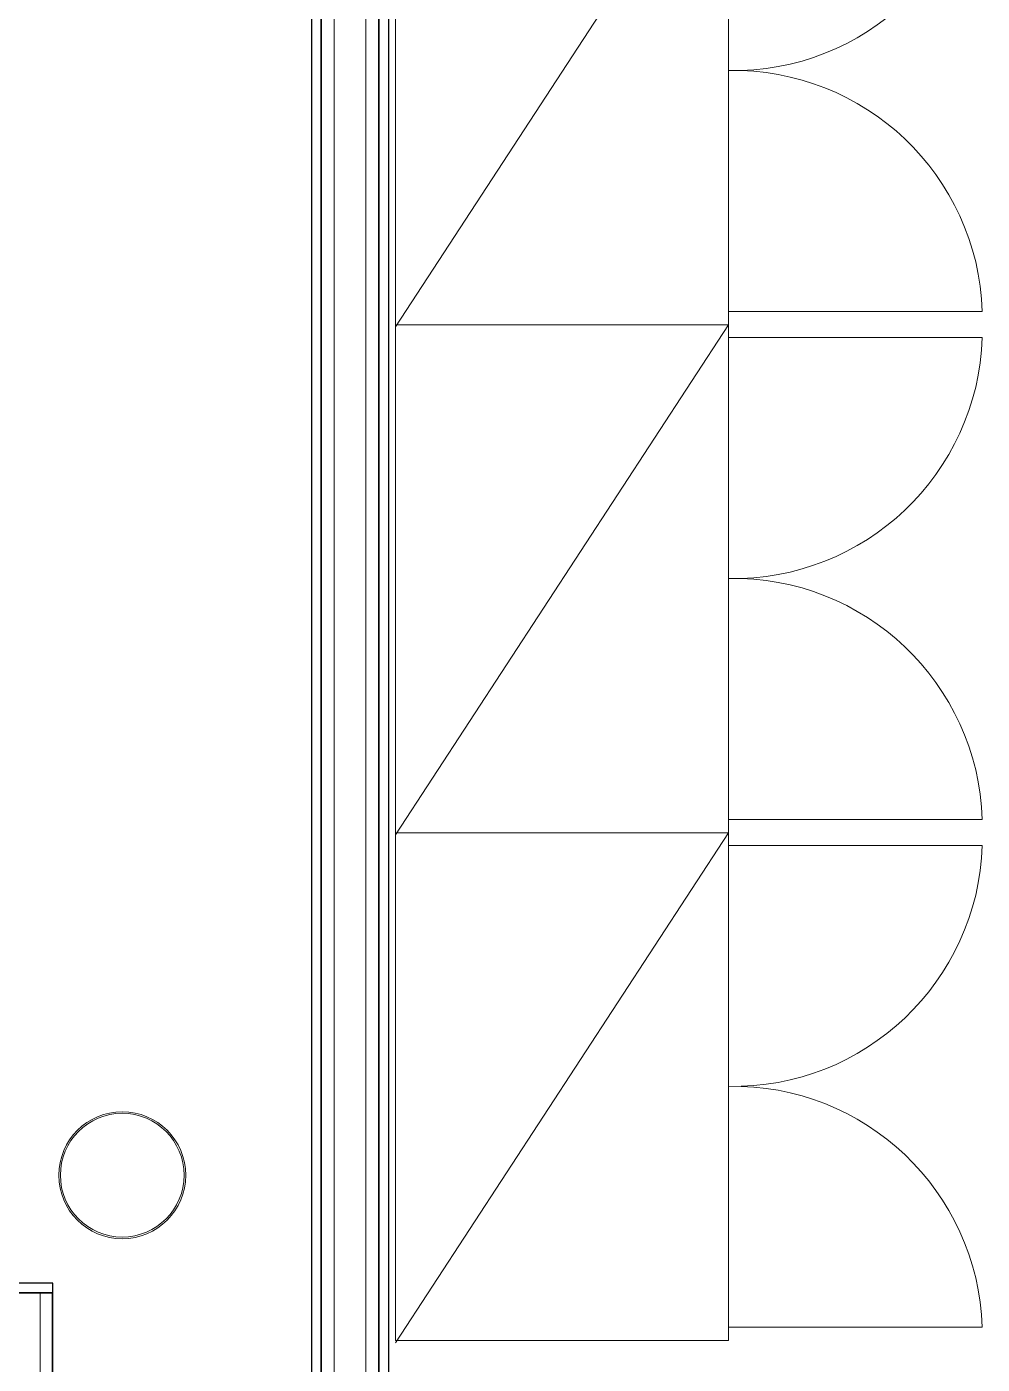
# Model space of a CAD drawing. Header units: millimetres. Extents: x 90978 to 295199, y -4084 to 97293.
# Drawn here: x 181700 to 183206, y 30635 to 32742 of the extents above; entities that cross this region are included whole.
import ezdxf

# ---------------------------------------------------------------- set-up
doc = ezdxf.new("R2010")
doc.units = ezdxf.units.MM
doc.header["$MEASUREMENT"] = 0
for name, color, linetype, lineweight in [('CSM-STL-XX-ZZ-M3-A-XXXX-00001_detached _19_04_21__rvt-1-Level 0$0$A-WALL', 7, 'CONTINUOUS', 9), ('CSM-STL-XX-ZZ-M3-A-XXXX-00001_detached _19_04_21__rvt-1-Level 0$0$I-WALL', 7, 'CONTINUOUS', 9), ('CSM-STL-XX-ZZ-M3-A-XXXX-00001_detached _19_04_21__rvt-1-Level 0$0$P-SANR-FIXT', 7, 'CONTINUOUS', 9), ('I-FURN', 8, 'CONTINUOUS', 9)]:
    doc.layers.add(name, color=color, linetype=linetype, lineweight=lineweight)

msp = doc.modelspace()

# ---------------------------------------------------------------- linework, layer by layer
at = {"layer": 'CSM-STL-XX-ZZ-M3-A-XXXX-00001_detached _19_04_21__rvt-1-Level 0$0$A-WALL', "lineweight": 30}
for p, q in [((182148.8, 33888.8), (182148.8, 28585.2)), ((182270.8, 28838), (182270.8, 33888.8))]:
    msp.add_line(p, q, dxfattribs=at)
at = {"layer": 'CSM-STL-XX-ZZ-M3-A-XXXX-00001_detached _19_04_21__rvt-1-Level 0$0$A-WALL'}
for p, q in [((182163.8, 28585.2), (182163.8, 33888.8)), ((182164.8, 28585.2), (182164.8, 33888.8)), ((182184.8, 28585.2), (182184.8, 33888.8)), ((182234.8, 28585.2), (182234.8, 33888.8)), ((182254.8, 28838), (182254.8, 33888.8)), ((182255.8, 28838), (182255.8, 33888.8)), ((181634.1, 30748.2), (181741.1, 30748.2)), ((181679.1, 30747.2), (181721.1, 30747.2)), ((181721.1, 30747.2), (181740.1, 30747.2)), ((181721.1, 28479.2), (181721.1, 30747.2)), ((181740.1, 30747.2), (181741.1, 30747.2)), ((181740.1, 28479.2), (181740.1, 30747.2))]:
    msp.add_line(p, q, dxfattribs=at)
at = {"layer": 'CSM-STL-XX-ZZ-M3-A-XXXX-00001_detached _19_04_21__rvt-1-Level 0$0$I-WALL', "lineweight": 30}
for p, q in [((181741.1, 30763.2), (181634.1, 30763.2)), ((181741.1, 30748.2), (181741.1, 30763.2)), ((181741.1, 30747.2), (181741.1, 30748.2)), ((181741.1, 28565.2), (181741.1, 30747.2))]:
    msp.add_line(p, q, dxfattribs=at)
at = {"layer": 'CSM-STL-XX-ZZ-M3-A-XXXX-00001_detached _19_04_21__rvt-1-Level 0$0$P-SANR-FIXT'}
for radius, start, end in [(100, 0, 180), (97.5, 0, 180), (100, 180, 0), (97.5, 180, 0)]:
    msp.add_arc((181850.7, 30933.2), radius, start, end, dxfattribs=at)
at = {"layer": 'I-FURN'}
for p, q in [((182806.1, 33072.7), (182281.1, 32269.4)), ((182281.1, 32272.7), (182281.1, 33072.7)), ((182281.1, 32272.7), (182281.1, 33072.7)), ((182806.1, 33072.7), (182806.1, 32272.7)), ((182806.1, 33072.7), (182806.1, 32272.7)), ((182806.1, 32293.7), (183206.1, 32293.7)), ((182806.1, 32272.7), (182281.1, 32272.7)), ((182281.1, 32272.7), (182806.1, 32272.7)), ((182806.1, 32272.7), (182281.1, 31469.4)), ((182281.1, 32272.7), (182806.1, 32272.7)), ((182281.1, 31472.7), (182281.1, 32272.7)), ((182281.1, 31472.7), (182281.1, 32272.7)), ((182806.1, 32272.7), (182281.1, 32272.7)), ((182806.1, 32272.7), (182806.1, 31472.7)), ((182806.1, 32272.7), (182806.1, 31472.7)), ((182806.1, 32252.7), (183206.1, 32252.7)), ((182806.1, 31493.7), (183206.1, 31493.7)), ((182806.1, 31472.7), (182281.1, 30669.4)), ((182281.1, 31472.7), (182806.1, 31472.7)), ((182281.1, 30672.7), (182281.1, 31472.7)), ((182281.1, 30672.7), (182281.1, 31472.7)), ((182806.1, 31472.7), (182281.1, 31472.7)), ((182806.1, 31472.7), (182281.1, 31472.7)), ((182281.1, 31472.7), (182806.1, 31472.7)), ((182806.1, 31472.7), (182806.1, 30672.7)), ((182806.1, 31472.7), (182806.1, 30672.7)), ((182806.1, 31452.7), (183206.1, 31452.7)), ((182806.1, 30693.7), (183206.1, 30693.7)), ((182806.1, 30672.7), (182281.1, 30672.7)), ((182281.1, 30672.7), (182806.1, 30672.7))]:
    msp.add_line(p, q, dxfattribs=at)
for centre, start, end in [((182814, 33065.4), 268.8443, 358.1464), ((182814, 32281), 1.8536, 91.1557), ((182814, 32265.4), 268.8443, 358.1464), ((182814, 31481), 1.8536, 91.1557), ((182814, 31465.4), 268.8443, 358.1464), ((182814, 30681), 1.8536, 91.1557)]:
    msp.add_arc(centre, 392.3, start, end, dxfattribs=at)

doc.saveas('drawing.dxf')
